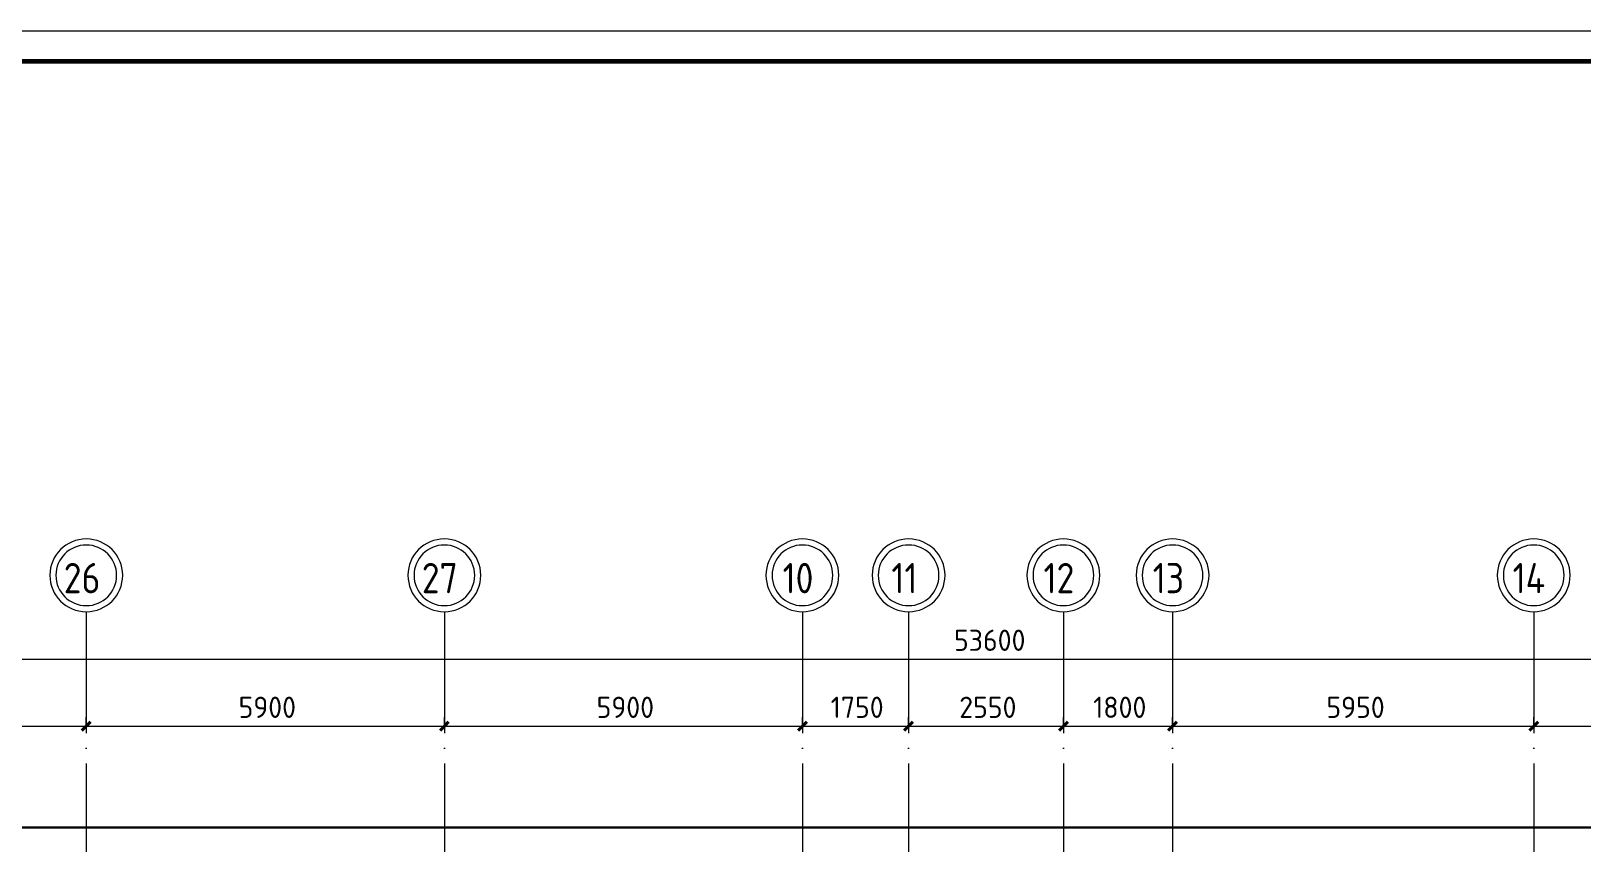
# Model space of a CAD drawing. Header units: millimetres. Extents: x -325553 to 627452, y -28539 to 738858.
# Drawn here: x -219287 to -193731, y 196429 to 209801 of the extents above; entities that cross this region are included whole.
import ezdxf

# ---------------------------------------------------------------- set-up
doc = ezdxf.new("R2010")
doc.units = ezdxf.units.MM
doc.linetypes.add('ADSK_Линия сетки', pattern=[25, 20, -2.5, 0, -2.5])
doc.linetypes.add('штриховаяX2', pattern=[1.5, 1, -0.5])
for name, color, linetype, lineweight in [('RC-Линии_связи-Адресные', 5, 'Continuous', 30), ('Оси', 252, 'Continuous', 9), ('ОФ_рамка', 8, 'Continuous', 60), ('Размеры', 7, 'Continuous', 9), ('Стены наружные', 7, 'Continuous', 18)]:
    doc.layers.add(name, color=color, linetype=linetype, lineweight=lineweight)
doc.styles.add('GOST Common', font='', dxfattribs={"width": 0.9, "height": 500})
doc.styles.add('GOST Common_1', font='', dxfattribs={"height": 250})
doc.styles.get('GOST Common').set_extended_font_data('GOST type B')
doc.styles.get('GOST Common_1').set_extended_font_data('GOST type B')

# ---------------------------------------------------------------- blocks, each defined once
blk = doc.blocks.new('А0')
at = {"layer": 'ОФ_рамка', "color": 0, "linetype": 'Continuous', "lineweight": 5, "ltscale": 100}
blk.add_lwpolyline([(341068, -309617), (222168, -309617)], dxfattribs=at)
at = {"layer": 'ОФ_рамка', "color": 0, "linetype": 'Continuous', "ltscale": 100}
blk.add_lwpolyline([(340568, -310117), (224168, -310117)], dxfattribs=at)
blk = doc.blocks.new('подвал')
at = {"layer": 'Оси', "color": 251, "linetype": 'ADSK_Линия сетки', "ltscale": 100, "true_color": 0x636466}
for p, q in [((-219117, 29968), (-219117, 10062)), ((-213217, 29968), (-213217, 10062)), ((-207317, 29968), (-207317, -28468)), ((-205567, 29968), (-205567, -28468)), ((-203017, 29968), (-203017, -28468)), ((-201217, 29968), (-201217, -28468)), ((-195267, 29968), (-195267, -28468))]:
    blk.add_line(p, q, dxfattribs=at)
at = {"layer": 'Оси', "color": 251, "lineweight": 20, "true_color": 0x636466}
for centre, radius, start, end in [((-219117, 30568), 600, 0, 180), ((-219117, 30568), 500, 0, 180), ((-213217, 30568), 600, 0, 180), ((-213217, 30568), 500, 0, 180), ((-207317, 30568), 600, 0, 180), ((-207317, 30568), 500, 0, 180), ((-205567, 30568), 600, 0, 180), ((-205567, 30568), 500, 0, 180), ((-203017, 30568), 600, 0, 180), ((-203017, 30568), 500, 0, 180), ((-201217, 30568), 600, 0, 180), ((-201217, 30568), 500, 0, 180), ((-195267, 30568), 600, 0, 180), ((-195267, 30568), 500, 0, 180), ((-219117, 30568), 600, 180, 0), ((-219117, 30568), 500, 180, 0), ((-213217, 30568), 600, 180, 0), ((-213217, 30568), 500, 180, 0), ((-207317, 30568), 600, 180, 0), ((-207317, 30568), 500, 180, 0), ((-205567, 30568), 600, 180, 0), ((-205567, 30568), 500, 180, 0), ((-203017, 30568), 600, 180, 0), ((-203017, 30568), 500, 180, 0), ((-201217, 30568), 600, 180, 0), ((-201217, 30568), 500, 180, 0), ((-195267, 30568), 600, 180, 0), ((-195267, 30568), 500, 180, 0)]:
    blk.add_arc(centre, radius, start, end, dxfattribs=at)
at = {"layer": 'Размеры', "color": 251, "lineweight": 20, "true_color": 0x636466}
for p, q in [((-231217, 29184), (-177317, 29184)), ((-219117, 28080), (-219117, 28230)), ((-219117, 28080), (-219117, 28230)), ((-213217, 28080), (-213217, 28230)), ((-213217, 28080), (-213217, 28230)), ((-207317, 28080), (-207317, 28230)), ((-207317, 28080), (-207317, 28230)), ((-205567, 28080), (-205567, 28230)), ((-205567, 28080), (-205567, 28230)), ((-203017, 28080), (-203017, 28230)), ((-203017, 28080), (-203017, 28230)), ((-201217, 28080), (-201217, 28230)), ((-201217, 28080), (-201217, 28230)), ((-195267, 28080), (-195267, 28230)), ((-195267, 28080), (-195267, 28230)), ((-225267, 28080), (-219117, 28080)), ((-219117, 28080), (-219117, 28030)), ((-219117, 28080), (-213217, 28080)), ((-219117, 28080), (-219117, 28030)), ((-213217, 28080), (-213217, 28030)), ((-213217, 28080), (-207317, 28080)), ((-213217, 28080), (-213217, 28030)), ((-207317, 28080), (-207317, 28030)), ((-207317, 28080), (-205567, 28080)), ((-207317, 28080), (-207317, 28030)), ((-205567, 28080), (-205567, 28030)), ((-205567, 28080), (-203017, 28080)), ((-205567, 28080), (-205567, 28030)), ((-203017, 28080), (-203017, 28030)), ((-203017, 28080), (-201217, 28080)), ((-203017, 28080), (-203017, 28030)), ((-201217, 28080), (-201217, 28030)), ((-201217, 28080), (-195267, 28080)), ((-201217, 28080), (-201217, 28030)), ((-195267, 28080), (-195267, 28030)), ((-195267, 28080), (-189267, 28080)), ((-195267, 28080), (-195267, 28030))]:
    blk.add_line(p, q, dxfattribs=at)
at = {"layer": 'Размеры', "color": 251, "lineweight": 40, "true_color": 0x636466}
for p, q in [((-219117, 28080), (-219046, 28151)), ((-219117, 28080), (-219046, 28151)), ((-213217, 28080), (-213146, 28151)), ((-213217, 28080), (-213146, 28151)), ((-207317, 28080), (-207246, 28151)), ((-207317, 28080), (-207246, 28151)), ((-205567, 28080), (-205496, 28151)), ((-205567, 28080), (-205496, 28151)), ((-203017, 28080), (-202946, 28151)), ((-203017, 28080), (-202946, 28151)), ((-201217, 28080), (-201146, 28151)), ((-201217, 28080), (-201146, 28151)), ((-195267, 28080), (-195196, 28151)), ((-195267, 28080), (-195196, 28151)), ((-219117, 28080), (-219188, 28009)), ((-219117, 28080), (-219188, 28009)), ((-213217, 28080), (-213288, 28009)), ((-213217, 28080), (-213288, 28009)), ((-207317, 28080), (-207388, 28009)), ((-207317, 28080), (-207388, 28009)), ((-205567, 28080), (-205638, 28009)), ((-205567, 28080), (-205638, 28009)), ((-203017, 28080), (-203088, 28009)), ((-203017, 28080), (-203088, 28009)), ((-201217, 28080), (-201288, 28009)), ((-201217, 28080), (-201288, 28009)), ((-195267, 28080), (-195338, 28009)), ((-195267, 28080), (-195338, 28009))]:
    blk.add_line(p, q, dxfattribs=at)
at = {"layer": 'Стены наружные', "color": 251, "lineweight": 30, "true_color": 0x636466}
blk.add_line((-177017, 26412), (-231517, 26412), dxfattribs=at)
at = {"layer": 'Оси', "color": 251, "true_color": 0x636466, "style": 'GOST Common', "width": 0.9}
for s, p in [('26', (-219489, 30272)), ('27', (-213589, 30272)), ('10', (-207644, 30272)), ('11', (-205850, 30272)), ('12', (-203344, 30272)), ('13', (-201544, 30272)), ('14', (-195615, 30272))]:
    blk.add_text(s, height=500, dxfattribs=at).set_placement(p)
at = {"layer": 'Размеры', "color": 251, "lineweight": 20, "true_color": 0x636466, "char_height": 350, "attachment_point": 1, "line_spacing_factor": 1.022761, "style": 'GOST Common_1'}
for s, insert, width in [('53600', (-204819, 29672), 1324.48), ('5900', (-216608, 28567), 1059.58), ('5900', (-210708, 28567), 1059.58), ('1750', (-206851, 28567), 980.83), ('2550', (-204733, 28567), 1059.58), ('1800', (-202526, 28567), 980.83), ('5950', (-198683, 28567), 1059.58)]:
    blk.add_mtext(s, dxfattribs=dict(at, insert=insert, width=width))

msp = doc.modelspace()

# ---------------------------------------------------------------- block references
at = {"layer": 'RC-Линии_связи-Адресные', "color": 92, "linetype": 'штриховаяX2', "ltscale": 2}
msp.add_blockref('подвал', (740.6, 170258), dxfattribs=at)
at = {"layer": 'ОФ_рамка', "color": 0, "lineweight": -2}
msp.add_blockref('А0', (-481220.1, 519418.2), dxfattribs=at)

doc.saveas('drawing.dxf')
